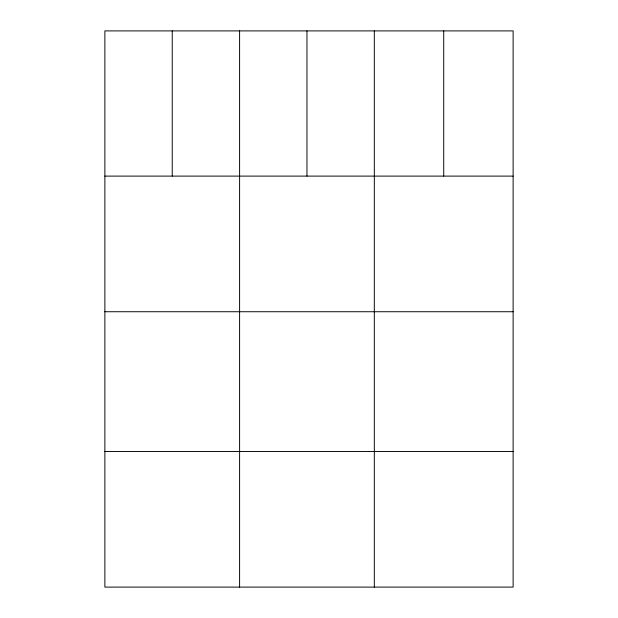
<?xml version="1.0" encoding="UTF-8"?>
<svg xmlns="http://www.w3.org/2000/svg" width="618" height="618" viewBox="0 0 618 618"><rect width="100%" height="100%" fill="white"/><g stroke="black" fill="none" stroke-linecap="round" stroke-linejoin="round"><path stroke-width="0.93" d="M513.125 176.107L513.125 587.1L104.875 587.1L104.875 30.9L513.125 30.9L513.125 176.107L104.875 176.107M104.875 311.735L513.125 311.735M104.875 451.472L513.125 451.472M443.724 30.9L443.724 176.107M374.323 30.9L374.323 587.1M306.961 30.9L306.961 176.107M239.599 30.9L239.599 587.1M172.237 30.9L172.237 176.107"/></g></svg>
